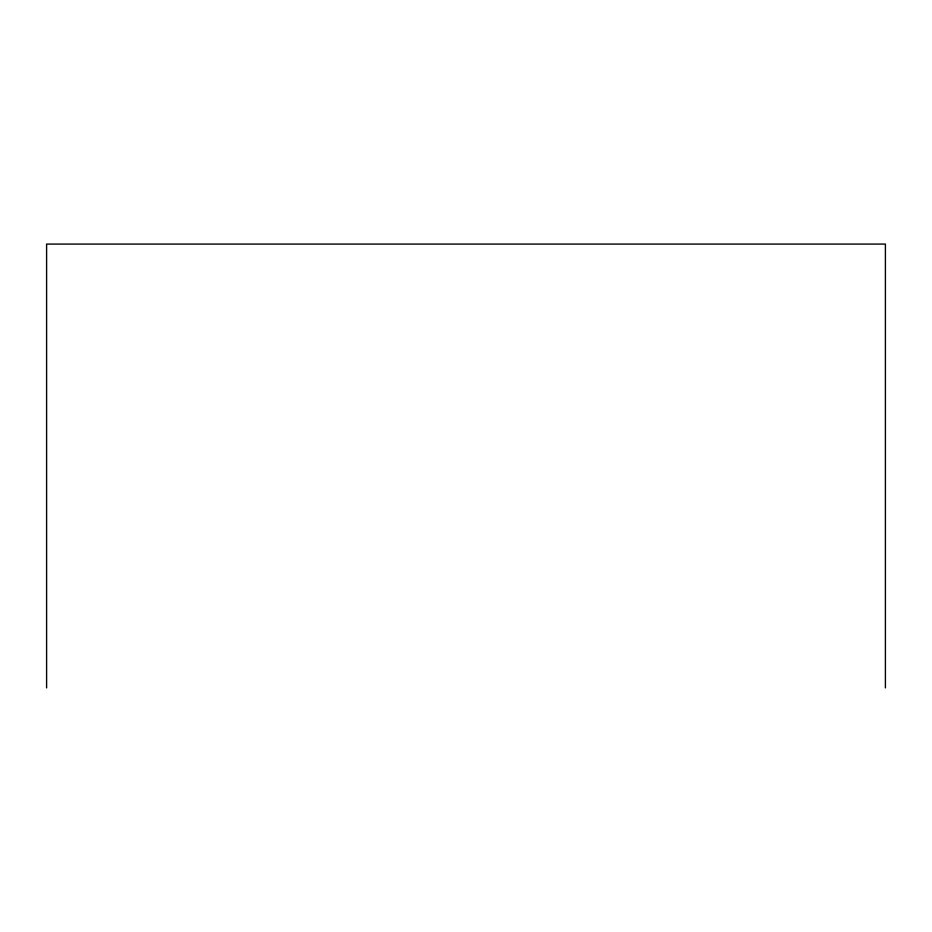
<?xml version="1.0" encoding="UTF-8"?>
<svg xmlns="http://www.w3.org/2000/svg" width="932" height="932" viewBox="0 0 932 932"><rect width="100%" height="100%" fill="white"/><g stroke="black" fill="none" stroke-linecap="round" stroke-linejoin="round"><path stroke-width="1.4" d="M885.4 687.921L885.4 244.079L46.6 244.079L46.6 687.921"/></g></svg>
